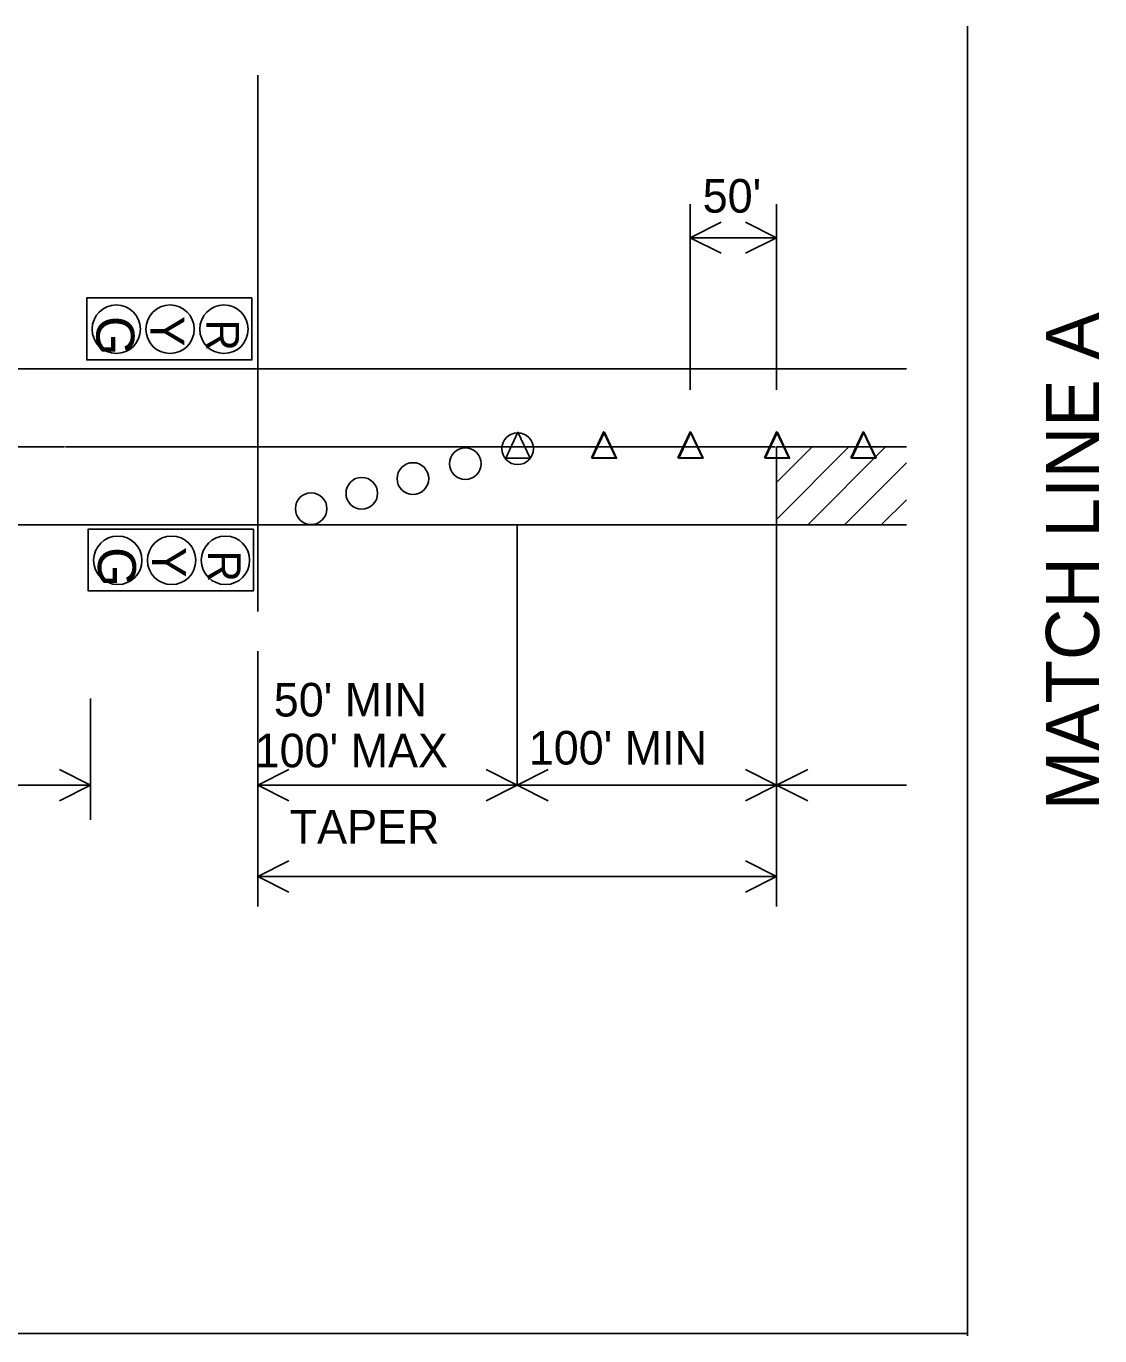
# Model space of a CAD drawing. Extents: x 0 to 34, y 0 to 22.
# Drawn here: x 18.605 to 22.441, y 12.81 to 17.489 of the extents above; entities that cross this region are included whole.
import ezdxf

# ---------------------------------------------------------------- set-up
doc = ezdxf.new("R2010")
doc.units = 0
doc.layers.add('Level 1', color=7, linetype='Continuous')
doc.layers.add('SHADE-GENERIC', color=7, linetype='Continuous')

msp = doc.modelspace()

# ---------------------------------------------------------------- linework, layer by layer
at = {"layer": 'Level 1'}
for p, q in [((21.968, 17.4887), (21.968, 12.8098)), ((19.4321, 17.3132), (19.4321, 15.8303)), ((20.9775, 16.1897), (20.9775, 16.8533)), ((21.2866, 16.1897), (21.2866, 16.8533)), ((20.9775, 16.733), (21.2866, 16.733)), ((1.8941, 16.264), (18.7414, 16.264)), ((18.6953, 16.264), (19.4321, 16.264)), ((21.7502, 16.264), (19.4321, 16.264)), ((1.8941, 15.9853), (18.7414, 15.9853)), ((18.7456, 15.9853), (19.4321, 15.9853)), ((19.4321, 15.9853), (21.2818, 15.9853)), ((21.2865, 15.858), (21.4133, 15.9853)), ((21.2866, 15.9853), (21.7502, 15.9853)), ((21.2866, 15.7067), (21.2866, 15.9853)), ((21.2866, 15.7265), (21.5445, 15.9853)), ((21.398, 15.7067), (21.6756, 15.9853)), ((21.5291, 15.7067), (21.7502, 15.9286)), ((19.4321, 15.8303), (19.4321, 15.7067)), ((21.6603, 15.7067), (21.7502, 15.797)), ((1.8941, 15.7067), (18.7414, 15.7067)), ((18.7414, 15.7067), (19.4321, 15.7067)), ((21.7502, 15.7067), (19.4321, 15.7067)), ((19.4321, 15.7067), (19.4321, 15.4148)), ((20.3594, 15.7067), (20.3594, 14.777)), ((21.2866, 15.7067), (21.2866, 14.3435)), ((19.4321, 15.5475), (19.4321, 15.3981)), ((19.4321, 15.2557), (19.4321, 14.3435)), ((19.4321, 15.2557), (19.4321, 15.2557)), ((18.835, 15.0867), (18.835, 14.6531)), ((19.4321, 15.0867), (19.4321, 14.6531)), ((15.7102, 14.777), (18.8344, 14.777)), ((20.3594, 14.777), (19.4321, 14.777)), ((21.2866, 14.777), (20.3594, 14.777)), ((21.7502, 14.777), (21.2866, 14.777)), ((21.2866, 14.4505), (19.4321, 14.4505)), ((1.25, 12.8177), (21.968, 12.8177))]:
    msp.add_line(p, q, dxfattribs=at)
for points in [[(21.0886, 16.6773), (20.9775, 16.733), (21.0886, 16.7888)], [(21.1756, 16.6773), (21.2866, 16.733), (21.1756, 16.7888)], [(18.7238, 14.7213), (18.8348, 14.7771), (18.7238, 14.8328)], [(19.5432, 14.7213), (19.4321, 14.777), (19.5432, 14.8327)], [(20.2483, 14.7213), (20.3594, 14.777), (20.2483, 14.8327)], [(20.4704, 14.7213), (20.3594, 14.777), (20.4704, 14.8327)], [(21.1756, 14.7213), (21.2866, 14.777), (21.1756, 14.8327)], [(21.3977, 14.7213), (21.2866, 14.777), (21.3977, 14.8327)], [(19.5432, 14.3947), (19.4321, 14.4505), (19.5432, 14.5062)], [(21.1756, 14.3947), (21.2866, 14.4505), (21.1756, 14.5062)]]:
    msp.add_lwpolyline(points, dxfattribs=at)
for points in [[(19.4115, 16.5178), (19.4115, 16.2965), (18.8213, 16.2965), (18.8213, 16.5178)], [(20.3183, 15.9451), (20.3621, 16.0382), (20.4058, 15.9451)], [(20.6247, 15.9465), (20.6684, 16.0396), (20.7122, 15.9465)], [(20.6274, 15.9451), (20.6712, 16.0382), (20.7149, 15.9451)], [(20.9338, 15.9465), (20.9775, 16.0396), (21.0213, 15.9465)], [(20.9365, 15.9451), (20.9802, 16.0382), (21.024, 15.9451)], [(21.2429, 15.9465), (21.2866, 16.0396), (21.3304, 15.9465)], [(21.2456, 15.9451), (21.2893, 16.0382), (21.3331, 15.9451)], [(21.5519, 15.9465), (21.5957, 16.0396), (21.6394, 15.9465)], [(21.6422, 15.9451), (21.5984, 16.0382), (21.5547, 15.9451)], [(19.4171, 15.6921), (19.4171, 15.4709), (18.8268, 15.4709), (18.8268, 15.6921)]]:
    msp.add_lwpolyline(points, close=True, dxfattribs=at)
for centre in [(18.9268, 16.4061), (19.119, 16.4061), (19.3116, 16.4061), (18.9323, 15.5805), (19.1246, 15.5805), (19.3171, 15.5805)]:
    msp.add_ellipse(centre, major_axis=(0, -0.0867), ratio=0.996122, dxfattribs=at)
at = {"layer": 'SHADE-GENERIC'}
for centre in [(20.3608, 15.979), (20.1739, 15.9257), (19.9867, 15.8726), (19.8042, 15.82), (19.6232, 15.7648)]:
    msp.add_ellipse(centre, major_axis=(0, -0.0567), ratio=0.996122, dxfattribs=at)

# ---------------------------------------------------------------- texts
at = {"layer": 'Level 1'}
for s, p in [("50'", (21.0223, 16.8226)), ("50' MIN", (19.4896, 15.0225)), ("100' MAX ", (19.4213, 14.8409)), ("100' MIN", (20.4008, 14.8508)), ('TAPER', (19.5465, 14.5685))]:
    msp.add_text(s, height=0.12, dxfattribs=at).set_placement(p)
for s, height, rotation, p in [('G', 0.1357, 270, (18.8556, 16.453)), ('Y', 0.1214, 270, (19.0486, 16.4532)), ('R', 0.1167, 270, (19.249, 16.4411)), ('MATCH LINE A', 0.19, 90, (22.4387, 14.688)), ('G', 0.1357, 270, (18.8612, 15.6274)), ('Y', 0.1214, 270, (19.0541, 15.6276)), ('R', 0.1167, 270, (19.2545, 15.6155))]:
    msp.add_text(s, height=height, rotation=rotation, dxfattribs=at).set_placement(p)

doc.saveas('drawing.dxf')
